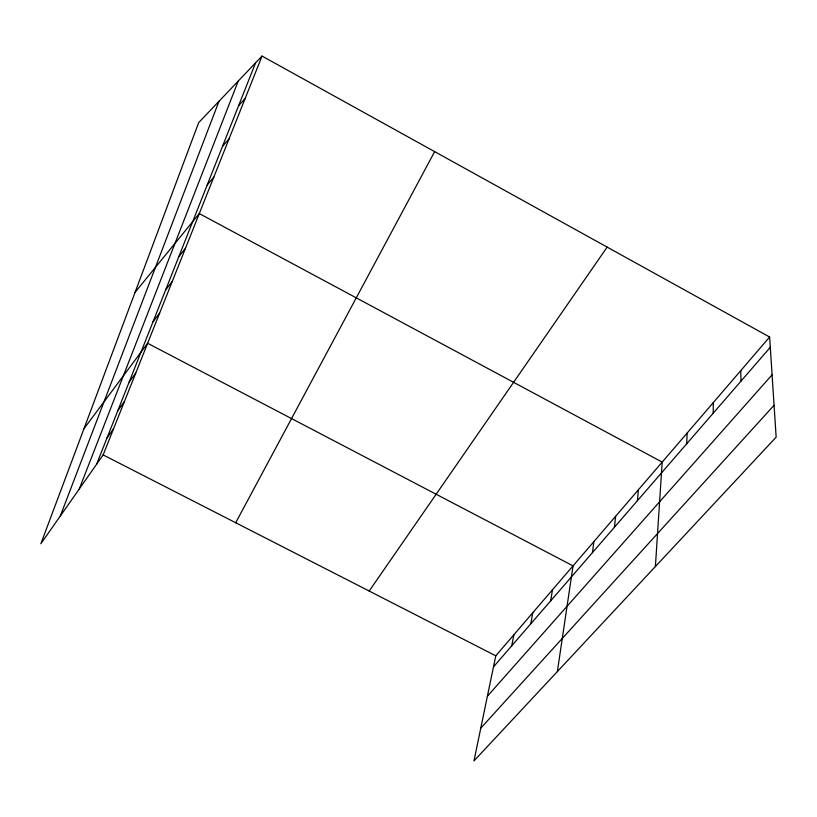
<?xml version="1.0" encoding="UTF-8"?>
<svg xmlns="http://www.w3.org/2000/svg" width="817" height="817" viewBox="0 0 817 817"><rect width="100%" height="100%" fill="white"/><g stroke="black" fill="none" stroke-linecap="round" stroke-linejoin="round"><path stroke-width="1.23" d="M713.2 413.208L713.282 402.607M686.719 443.784L687.128 433.061M655.387 566.559L662.189 462.095L199.287 213.574L135.091 292.302M637.413 500.709L638.383 489.802M614.425 527.251L615.64 516.283M592.437 552.639L593.877 541.62M557.368 671.574L573.044 565.875L147.622 343.263L83.977 428.68M550.658 600.873L552.486 589.803M530.784 623.81L532.786 612.73M511.748 645.798L513.903 634.717M769.624 337.033L495.776 655.816L473.972 760.923L776.15 437.177L769.624 337.033L262.032 56.077L198.674 122.621L40.85 543.765L103.146 454.916L262.032 56.077M60.315 515.997L218.936 101.349M79.249 489.005L238.227 81.087M96.6 464.24L255.578 62.858M235.704 522.747L434.654 151.625M369.172 591.038L607.154 247.102M106.986 438.035L113.553 428.782M117.822 410.665L124.419 401.515M129.147 382.07L135.765 373.032M153.024 321.775L159.662 313.034M165.626 289.974L172.264 281.416M178.821 256.661L185.459 248.297M207.212 184.989L213.809 177.136M493.478 666.886L770.288 347.296M222.5 146.376L229.066 138.839M487.392 696.227L772.085 374.809M238.605 105.72L245.12 98.54M480.774 728.151L774.067 405.283M103.146 454.916L495.776 655.816M740.753 370.642L741.019 381.079"/></g></svg>
